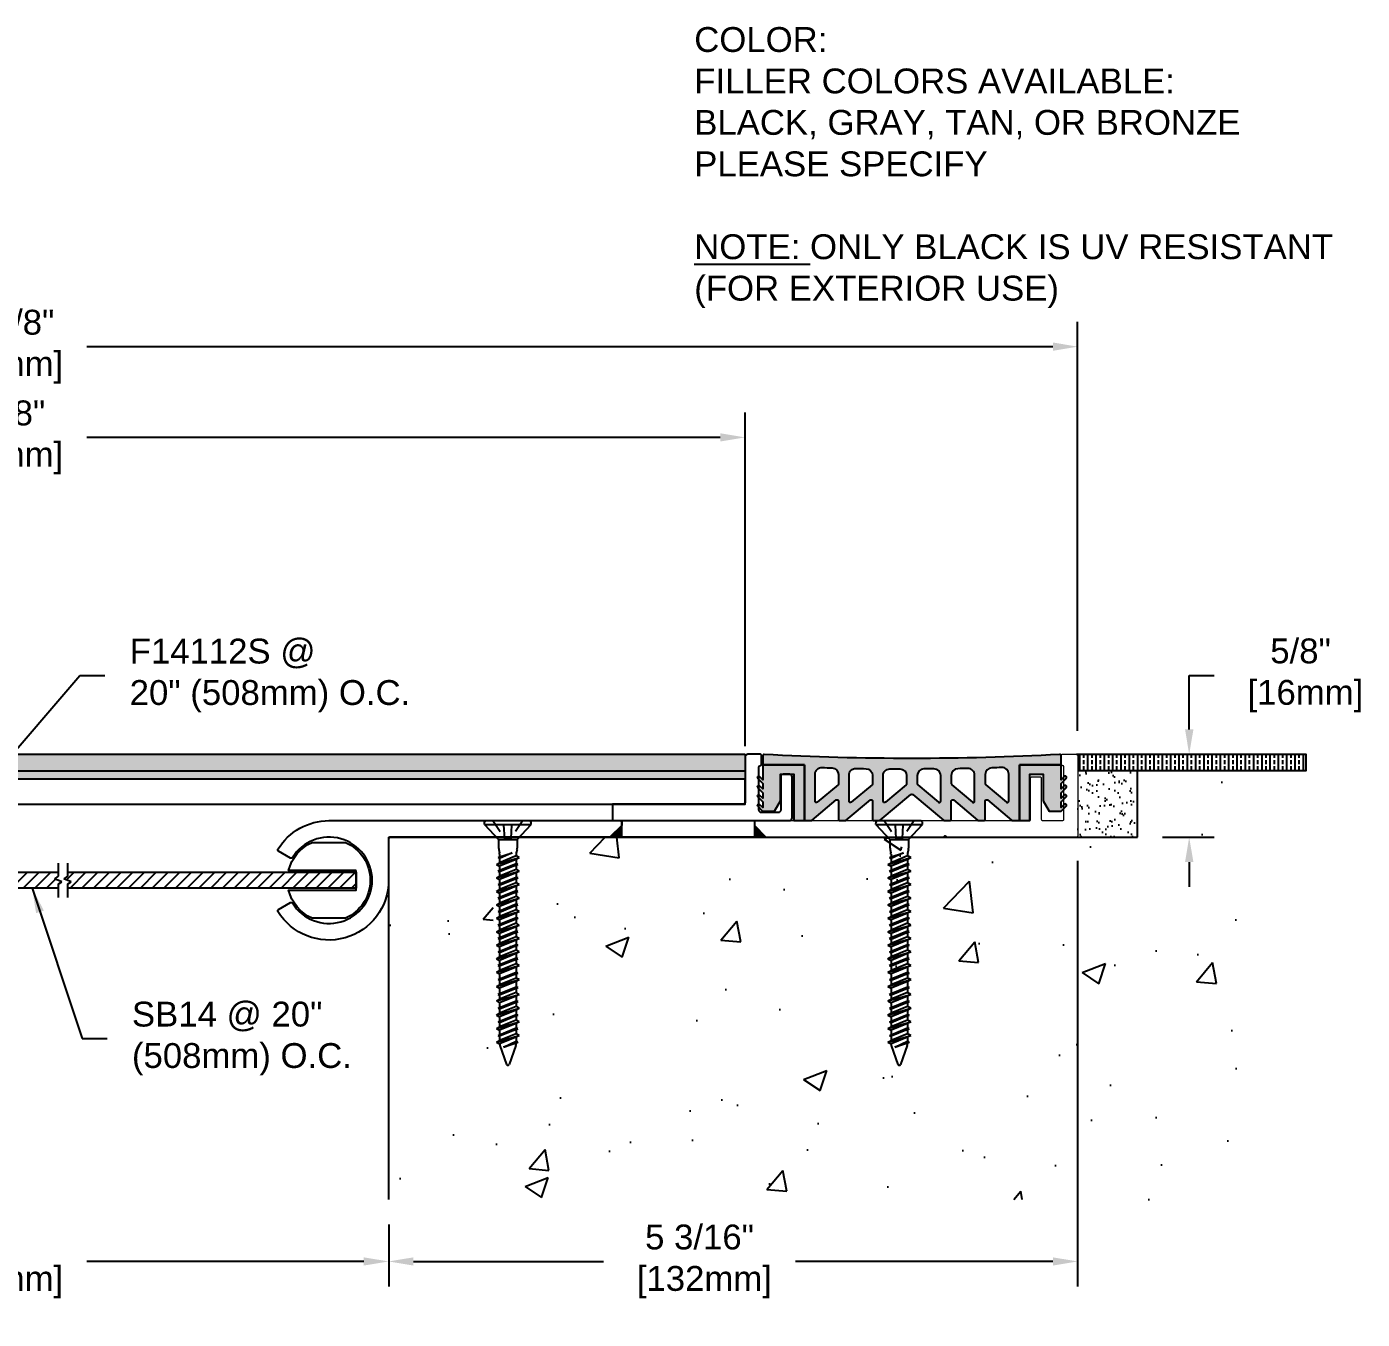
# Model space of a CAD drawing. Header units: inches. Extents: x -1.9 to 41.7, y -2.2 to 7.5.
# Drawn here: x 9.26 to 19.34, y -2.23 to 7.52 of the extents above; entities that cross this region are included whole.
import ezdxf

# ---------------------------------------------------------------- set-up
doc = ezdxf.new("R2010")
doc.units = ezdxf.units.IN
doc.header["$MEASUREMENT"] = 0
doc.linetypes.add('DASHED', pattern=[0.75, 0.5, -0.25])
for name, color, linetype in [('anchors', 4, 'Continuous'), ('conditions', 1, 'Continuous'), ('dimensions', 3, 'Continuous'), ('FILLER', 2, 'Continuous'), ('METALS', 7, 'Continuous'), ('Text', 2, 'Continuous')]:
    doc.layers.add(name, color=color, linetype=linetype)
doc.styles.add('ARIAL', font='arial.ttf')
doc.dimstyles.new('Arial', dxfattribs={"dimtxt": 0.1875, "dimasz": 0.1875, "dimexe": 0.1875, "dimexo": 0.1875, "dimgap": 0.1875, "dimtad": 0, "dimtih": 1, "dimtoh": 1, "dimdec": 4, "dimzin": 0, "dimdsep": 46, "dimlunit": 4, "dimtxsty": 'ARIAL', "dimcen": 0.09, "dimadec": 0, "dimazin": 0, "dimtfac": 1, "dimtdec": 4, "dimtofl": 0, "dimtmove": 0, "dimatfit": 3, "dimfxl": 0, "dimfrac": 2, "dimtolj": 1, "dimtzin": 0, "dimarcsym": 0})

# ---------------------------------------------------------------- blocks, each defined once
blk = doc.blocks.new('*D1')
at = {"layer": 'DEFPOINTS', "color": 0}
for p in [(14.681, 4.418), (3.306, 2.008), (14.681, 1.903)]:
    blk.add_point(p, dxfattribs=at)
at = {"layer": 'dimensions', "color": 0, "lineweight": -2}
for p, q in [((3.306, 2.195), (3.306, 4.606)), ((14.681, 2.09), (14.681, 4.606)), ((3.494, 4.418), (8.269, 4.418)), ((14.494, 4.418), (9.719, 4.418))]:
    blk.add_line(p, q, dxfattribs=at)
at = {"layer": 'dimensions', "color": 0}
for points in [[(3.494, 4.449), (3.494, 4.387), (3.306, 4.418)], [(14.494, 4.449), (14.494, 4.387), (14.681, 4.418)]]:
    blk.add_solid(points, dxfattribs=at)
at = {"layer": 'dimensions', "color": 0, "insert": (8.994, 4.418), "char_height": 0.1875, "attachment_point": 5, "style": 'ARIAL'}
blk.add_mtext('\\A1;11 3/8"\\P [289mm]', dxfattribs=at)
blk = doc.blocks.new('*D2')
at = {"layer": 'DEFPOINTS', "color": 0}
for p in [(17.189, 5.102), (0.799, 2.018), (17.189, 2.018)]:
    blk.add_point(p, dxfattribs=at)
at = {"layer": 'dimensions', "color": 0, "lineweight": -2}
for p, q in [((0.799, 2.205), (0.799, 5.29)), ((17.189, 2.205), (17.189, 5.29)), ((0.986, 5.102), (8.269, 5.102)), ((17.002, 5.102), (9.719, 5.102))]:
    blk.add_line(p, q, dxfattribs=at)
at = {"layer": 'dimensions', "color": 0}
for points in [[(0.986, 5.134), (0.986, 5.071), (0.799, 5.102)], [(17.002, 5.134), (17.002, 5.071), (17.189, 5.102)]]:
    blk.add_solid(points, dxfattribs=at)
at = {"layer": 'dimensions', "color": 0, "insert": (8.994, 5.102), "char_height": 0.1875, "attachment_point": 5, "style": 'ARIAL'}
blk.add_mtext('\\A1;1\'-4 3/8"\\P [416mm]', dxfattribs=at)
blk = doc.blocks.new('*D3')
at = {"layer": 'DEFPOINTS', "color": 0}
for p in [(17.189, 1.413), (11.994, -1.331), (11.994, -1.797)]:
    blk.add_point(p, dxfattribs=at)
at = {"layer": 'dimensions', "color": 0, "lineweight": -2}
for p, q in [((17.189, 1.225), (17.189, -1.985)), ((11.994, -1.518), (11.994, -1.985)), ((12.181, -1.797), (13.613, -1.797)), ((17.002, -1.797), (15.062, -1.797))]:
    blk.add_line(p, q, dxfattribs=at)
at = {"layer": 'dimensions', "color": 0}
for points in [[(12.181, -1.766), (12.181, -1.828), (11.994, -1.797)], [(17.002, -1.766), (17.002, -1.828), (17.189, -1.797)]]:
    blk.add_solid(points, dxfattribs=at)
at = {"layer": 'dimensions', "color": 0, "insert": (14.338, -1.797), "char_height": 0.1875, "attachment_point": 5, "style": 'ARIAL'}
blk.add_mtext('\\A1;5 3/16"\\P [132mm]', dxfattribs=at)
blk = doc.blocks.new('*D4')
at = {"layer": 'DEFPOINTS', "color": 0}
for p in [(5.994, -1.331), (11.994, -1.331), (11.994, -1.797)]:
    blk.add_point(p, dxfattribs=at)
at = {"layer": 'dimensions', "color": 0, "lineweight": -2}
for p, q in [((5.994, -1.518), (5.994, -1.985)), ((11.994, -1.518), (11.994, -1.985)), ((6.181, -1.797), (8.269, -1.797)), ((11.806, -1.797), (9.719, -1.797))]:
    blk.add_line(p, q, dxfattribs=at)
at = {"layer": 'dimensions', "color": 0}
for points in [[(6.181, -1.766), (6.181, -1.828), (5.994, -1.797)], [(11.806, -1.766), (11.806, -1.828), (11.994, -1.797)]]:
    blk.add_solid(points, dxfattribs=at)
at = {"layer": 'dimensions', "color": 0, "insert": (8.994, -1.797), "char_height": 0.1875, "attachment_point": 5, "style": 'ARIAL'}
blk.add_mtext('\\A1;6"\\P [152mm]', dxfattribs=at)
blk = doc.blocks.new('*D11')
at = {"layer": 'DEFPOINTS', "color": 0}
for p in [(17.437, 2.028), (18.03, 2.028), (17.641, 1.403)]:
    blk.add_point(p, dxfattribs=at)
at = {"layer": 'dimensions', "color": 0, "lineweight": -2}
for p, q in [((18.03, 2.215), (18.03, 2.623)), ((18.03, 2.623), (18.218, 2.623)), ((17.625, 2.028), (18.218, 2.028)), ((17.829, 1.403), (18.218, 1.403)), ((18.03, 1.215), (18.03, 1.028))]:
    blk.add_line(p, q, dxfattribs=at)
at = {"layer": 'dimensions', "color": 0}
for points in [[(17.999, 2.215), (18.062, 2.215), (18.03, 2.028)], [(17.999, 1.215), (18.062, 1.215), (18.03, 1.403)]]:
    blk.add_solid(points, dxfattribs=at)
at = {"layer": 'dimensions', "color": 0, "insert": (18.87, 2.623), "char_height": 0.1875, "attachment_point": 5, "style": 'ARIAL'}
blk.add_mtext('\\A1;5/8"\\P [16mm]', dxfattribs=at)
blk = doc.blocks.new('csp2')
blk.add_lwpolyline([(0, 0.33, -0.414214), (0.02, 0.35), (0.066, 0.35, -0.414214), (0.086, 0.33), (0.086, 0.08, 0.414214), (0.106, 0.06), (0.23, 0.06, 0.414214), (0.25, 0.08), (0.25, 0.405, 0.414214), (0.24, 0.415, -0.414214), (0.23, 0.425), (0.23, 0.49, -0.414214), (0.24, 0.5), (0.335, 0.5, -0.414214), (0.355, 0.48), (0.355, 0.135, 0.414214), (0.365, 0.125), (1.355, 0.125), (1.355, 0), (0.335, 0), (0.02, 0, -0.414214), (0, 0.02)], format="xyb", close=True)
blk = doc.blocks.new('SB14')
h = blk.add_hatch()
h.set_pattern_fill('ANSI31', color=256, scale=0.5, style=0)
h.paths.add_polyline_path([(4.094, -0.06), (4.094, 0.06), (1.919, 0.06), (1.919, 0.03), (1.89, 0.011), (1.947, -0.011), (1.919, -0.03), (1.919, -0.06)])
h.paths.add_polyline_path([(1.849, -0.06), (1.849, -0.03), (1.877, -0.011), (1.82, 0.011), (1.849, 0.03), (1.849, 0.06), (0.832, 0.06), (0.832, 0.03), (0.803, 0.011), (0.86, -0.011), (0.832, -0.03), (0.832, -0.06)])
h.paths.add_polyline_path([(0.762, -0.06), (0.762, -0.03), (0.79, -0.011), (0.733, 0.011), (0.762, 0.03), (0.762, 0.06), (-0.946, 0.06), (-0.946, -0.06)])
for p, q in [((0.762, 0.13), (0.762, 0.03)), ((0.832, 0.13), (0.832, 0.03)), ((1.849, 0.13), (1.849, 0.03)), ((1.919, 0.13), (1.919, 0.03)), ((0.762, 0.03), (0.733, 0.011)), ((0.79, -0.011), (0.733, 0.011)), ((0.832, 0.03), (0.803, 0.011)), ((0.86, -0.011), (0.803, 0.011)), ((1.849, 0.03), (1.82, 0.011)), ((1.877, -0.011), (1.82, 0.011)), ((1.919, 0.03), (1.89, 0.011)), ((1.947, -0.011), (1.89, 0.011)), ((0.762, -0.03), (0.79, -0.011)), ((0.762, -0.03), (0.762, -0.13)), ((0.832, -0.03), (0.86, -0.011)), ((0.832, -0.03), (0.832, -0.13)), ((1.849, -0.03), (1.877, -0.011)), ((1.849, -0.03), (1.849, -0.13)), ((1.919, -0.03), (1.947, -0.011)), ((1.919, -0.03), (1.919, -0.13))]:
    blk.add_line(p, q)
for points in [[(-0.905, 0.074, 0.233897), (-1.084, 0.286), (-1.334, 0.286, 0.654654), (-1.334, -0.286), (-1.084, -0.286, 0.233897), (-0.905, -0.074), (-0.946, -0.06), (-0.946, 0.06)], [(4.094, 0.074), (3.586, 0.074, -0.233897), (3.764, 0.286), (4.014, 0.286, -0.654654), (4.014, -0.286), (3.764, -0.286, -0.233897), (3.586, -0.074), (4.094, -0.074)]]:
    blk.add_lwpolyline(points, format="xyb", close=True)
for points in [[(-0.946, 0.06), (0.762, 0.06)], [(0.832, 0.06), (1.849, 0.06)], [(1.919, 0.06), (4.094, 0.06), (4.094, -0.06), (1.919, -0.06)], [(0.762, -0.06), (-0.946, -0.06)], [(1.849, -0.06), (0.832, -0.06)]]:
    blk.add_lwpolyline(points)
blk = doc.blocks.new('PS212A')
at = {"linetype": 'Continuous', "flags": 128}
blk.add_lwpolyline([(0.451, 0.125), (-1.747, 0.125, 0.414214), (-1.757, 0.115), (-1.757, 0.095, 0.198912), (-1.754, 0.087), (-1.67, 0.003, 0.198912), (-1.663, 0), (-0.009, 0, -0.414214), (0.001, -0.01), (0.001, -0.325, 0.758338), (0.836, -0.559, 0.420887), (0.832, -0.545), (0.741, -0.492, 0.405496), (0.727, -0.496, -3.520953), (0.727, -0.154, 0.405496), (0.741, -0.157), (0.832, -0.105, 0.420887), (0.836, -0.091, 0.261868)], format="xyb", close=True, dxfattribs=at)
blk = doc.blocks.new('95401G')
at = {"color": 7, "linetype": 'Continuous', "lineweight": 15}
blk.add_lwpolyline([(2.438, 0.115, 0.414214), (2.428, 0.125), (0.365, 0.125, -0.414214), (0.355, 0.135), (0.355, 0.445, 0.414214), (0.345, 0.455), (0.285, 0.455, 0.414214), (0.275, 0.445), (0.275, 0.135, -0.414214), (0.265, 0.125), (0.115, 0.125, -0.414214), (0.105, 0.135), (0.105, 0.53, -0.414214), (0.115, 0.54, 0.414214), (0.125, 0.55), (0.125, 0.615, 0.414214), (0.115, 0.625), (0.01, 0.625, 0.414214), (0, 0.615), (0, 0.01, 0.414214), (0.01, 0), (0.981, 0, 0.198912), (0.988, 0.003), (0.993, 0.008, -0.414214), (1.007, 0.008), (1.012, 0.003, 0.198912), (1.019, 0), (2.344, 0, 0.198912), (2.351, 0.003), (2.435, 0.087, 0.198912), (2.438, 0.094)], format="xyb", close=True, dxfattribs=at)
blk = doc.blocks.new('CSQF2')
h = blk.add_hatch(color=256)
h.paths.add_polyline_path([(4.559, 1.888, 0.430422), (4.548, 1.898, -0.027516), (2.319, 1.898, 0.430422), (2.309, 1.888), (2.309, 1.819), (2.624, 1.819), (2.624, 1.399), (2.676, 1.399, 0.176327), (2.682, 1.401), (2.864, 1.554, -0.63707), (2.88, 1.546), (2.88, 1.409, 0.414214), (2.89, 1.399), (2.932, 1.399, 0.176327), (2.939, 1.401), (3.121, 1.554, -0.63707), (3.137, 1.546), (3.137, 1.409, 0.414214), (3.147, 1.399), (3.189, 1.399, 0.176327), (3.195, 1.401), (3.427, 1.596, -0.36397), (3.44, 1.596), (3.672, 1.401, 0.176327), (3.679, 1.399), (3.721, 1.399, 0.414214), (3.731, 1.409), (3.731, 1.546, -0.63707), (3.747, 1.554), (3.929, 1.401, 0.176327), (3.935, 1.399), (3.977, 1.399, 0.414214), (3.987, 1.409), (3.987, 1.546, -0.63707), (4.004, 1.554), (4.186, 1.401, 0.176327), (4.192, 1.399), (4.244, 1.399), (4.244, 1.819), (4.559, 1.819)])
h.paths.add_polyline_path([(3.267, 1.788, 0.000939), (3.344, 1.788, -0.412919), (3.394, 1.738), (3.394, 1.676, -0.221695), (3.39, 1.669), (3.234, 1.537, -0.63707), (3.217, 1.545), (3.217, 1.738, -0.416611)], flags=16)
h.paths.add_polyline_path([(3.137, 1.74), (3.137, 1.676, -0.221695), (3.134, 1.669), (2.977, 1.537, -0.63707), (2.96, 1.545), (2.96, 1.742, -0.420307), (3.012, 1.792, 0.000939), (3.088, 1.79, -0.409242)], flags=16)
h.paths.add_polyline_path([(3.524, 1.788, 0.000939), (3.6, 1.788, -0.416611), (3.651, 1.738), (3.651, 1.545, -0.63707), (3.634, 1.537), (3.478, 1.669, -0.221695), (3.474, 1.676), (3.474, 1.738, -0.412919)], flags=16)
h.paths.add_polyline_path([(2.88, 1.746), (2.88, 1.676, -0.221695), (2.877, 1.669), (2.72, 1.537, -0.63707), (2.704, 1.545), (2.704, 1.749, -0.424014), (2.756, 1.799, 0.000939), (2.832, 1.796, -0.405574)], flags=16)
h.paths.add_polyline_path([(3.78, 1.79, 0.000939), (3.856, 1.792, -0.420307), (3.907, 1.742), (3.907, 1.545, -0.63707), (3.891, 1.537), (3.734, 1.669, -0.221695), (3.731, 1.676), (3.731, 1.74, -0.409242)], flags=16)
h.paths.add_polyline_path([(4.036, 1.796, 0.000939), (4.112, 1.799, -0.424014), (4.164, 1.749), (4.164, 1.545, -0.63707), (4.147, 1.537), (3.991, 1.669, -0.221695), (3.987, 1.676), (3.987, 1.746, -0.405574)], flags=16)
h.paths.add_polyline_path([(2.624, 1.819), (2.309, 1.819), (2.309, 1.707), (2.285, 1.731, 0.414214), (2.271, 1.731, 0.414214), (2.271, 1.717), (2.309, 1.679), (2.309, 1.637), (2.285, 1.661, 0.414214), (2.271, 1.661, 0.414214), (2.271, 1.647), (2.309, 1.609), (2.309, 1.567), (2.285, 1.591, 0.414214), (2.271, 1.591, 0.414214), (2.271, 1.577), (2.309, 1.539), (2.309, 1.497), (2.285, 1.521, 0.414214), (2.271, 1.521, 0.414214), (2.271, 1.507), (2.306, 1.472, 0.198912), (2.313, 1.469), (2.399, 1.469), (2.444, 1.547), (2.444, 1.749), (2.544, 1.749), (2.544, 1.399), (2.624, 1.399)])
h.paths.add_polyline_path([(4.324, 1.749), (4.424, 1.749), (4.424, 1.547), (4.469, 1.469), (4.555, 1.469, 0.198912), (4.562, 1.472), (4.597, 1.507, 0.414214), (4.597, 1.521, 0.414214), (4.583, 1.521), (4.559, 1.497), (4.559, 1.539), (4.597, 1.577, 0.414214), (4.597, 1.591, 0.414214), (4.583, 1.591), (4.559, 1.567), (4.559, 1.609), (4.597, 1.647, 0.414214), (4.597, 1.661, 0.414214), (4.583, 1.661), (4.559, 1.637), (4.559, 1.679), (4.597, 1.717, 0.414214), (4.597, 1.731, 0.414214), (4.583, 1.731), (4.559, 1.707), (4.559, 1.819), (4.244, 1.819), (4.244, 1.399), (4.324, 1.399)])
for p, q in [((2.309, 1.819), (2.624, 1.819)), ((2.624, 1.819), (2.309, 1.819)), ((2.624, 1.819), (2.624, 1.399)), ((2.624, 1.399), (2.624, 1.819)), ((4.244, 1.819), (4.244, 1.399)), ((4.559, 1.819), (4.244, 1.819)), ((4.244, 1.819), (4.559, 1.819)), ((4.244, 1.399), (4.244, 1.819))]:
    blk.add_line(p, q)
for points in [[(2.89, 1.399), (2.932, 1.399, 0.176327), (2.939, 1.401), (3.121, 1.554, -0.63707), (3.137, 1.546), (3.137, 1.409, 0.414214), (3.147, 1.399), (3.189, 1.399, 0.176327), (3.195, 1.401), (3.427, 1.596, -0.36397), (3.44, 1.596), (3.672, 1.401, 0.176327), (3.679, 1.399), (3.721, 1.399, 0.414214), (3.731, 1.409), (3.731, 1.546, -0.63707), (3.747, 1.554), (3.929, 1.401, 0.176327), (3.935, 1.399), (3.977, 1.399, 0.414214), (3.987, 1.409), (3.987, 1.546, -0.63707), (4.004, 1.554), (4.186, 1.401, 0.176327), (4.192, 1.399), (4.244, 1.399), (4.324, 1.399), (4.324, 1.749), (4.424, 1.749), (4.424, 1.547), (4.469, 1.469), (4.555, 1.469, 0.198912), (4.562, 1.472), (4.597, 1.507, 0.414214), (4.597, 1.521, 0.414214), (4.583, 1.521), (4.559, 1.497), (4.559, 1.539), (4.597, 1.577, 0.414214), (4.597, 1.591, 0.414214), (4.583, 1.591), (4.559, 1.567), (4.559, 1.609), (4.597, 1.647, 0.414214), (4.597, 1.661, 0.414214), (4.583, 1.661), (4.559, 1.637), (4.559, 1.679), (4.597, 1.717, 0.414214), (4.597, 1.731, 0.414214), (4.583, 1.731), (4.559, 1.707), (4.559, 1.819), (4.559, 1.888, 0.430422), (4.548, 1.898, -0.027516), (2.319, 1.898, 0.430422), (2.309, 1.888), (2.309, 1.819), (2.309, 1.707), (2.285, 1.731, 0.414214), (2.271, 1.731, 0.414214), (2.271, 1.717), (2.309, 1.679), (2.309, 1.637), (2.285, 1.661, 0.414214), (2.271, 1.661, 0.414214), (2.271, 1.647), (2.309, 1.609), (2.309, 1.567), (2.285, 1.591, 0.414214), (2.271, 1.591, 0.414214), (2.271, 1.577), (2.309, 1.539), (2.309, 1.497), (2.285, 1.521, 0.414214), (2.271, 1.521, 0.414214), (2.271, 1.507), (2.306, 1.472, 0.198912), (2.313, 1.469), (2.399, 1.469), (2.444, 1.547), (2.444, 1.749), (2.544, 1.749), (2.544, 1.399), (2.624, 1.399), (2.676, 1.399, 0.176327), (2.682, 1.401), (2.864, 1.554, -0.63707), (2.88, 1.546), (2.88, 1.409, 0.414214)], [(2.88, 1.676, -0.221695), (2.877, 1.669), (2.72, 1.537, -0.63707), (2.704, 1.545), (2.704, 1.749, -0.424014), (2.756, 1.799, 0.000939), (2.832, 1.796, -0.405574), (2.88, 1.746)], [(3.137, 1.74), (3.137, 1.676, -0.221695), (3.134, 1.669), (2.977, 1.537, -0.63707), (2.96, 1.545), (2.96, 1.742, -0.420307), (3.012, 1.792, 0.000939), (3.088, 1.79, -0.409242)], [(3.394, 1.738), (3.394, 1.676, -0.221695), (3.39, 1.669), (3.234, 1.537, -0.63707), (3.217, 1.545), (3.217, 1.738, -0.416611), (3.267, 1.788, 0.000939), (3.344, 1.788, -0.412919)], [(3.474, 1.738), (3.474, 1.676, 0.221695), (3.478, 1.669), (3.634, 1.537, 0.63707), (3.651, 1.545), (3.651, 1.738, 0.416611), (3.6, 1.788, -0.000939), (3.524, 1.788, 0.412919)], [(3.78, 1.79, 0.409242), (3.731, 1.74), (3.731, 1.676, 0.221695), (3.734, 1.669), (3.891, 1.537, 0.63707), (3.907, 1.545), (3.907, 1.742, 0.420307), (3.856, 1.792, -0.000939)], [(3.987, 1.746), (3.987, 1.676, 0.221695), (3.991, 1.669), (4.147, 1.537, 0.63707), (4.164, 1.545), (4.164, 1.749, 0.424014), (4.112, 1.799, -0.000939), (4.036, 1.796, 0.405574)]]:
    blk.add_lwpolyline(points, format="xyb", close=True)
blk = doc.blocks.new('A$C63CB1885')
for p, q in [((-0.176, 0), (-0.175, 0.018)), ((-0.176, 0), (0.176, 0)), ((-0.176, 0), (-0.07, -0.113)), ((-0.163, 0.029), (0.163, 0.029)), ((0.07, -0.113), (0.176, 0)), ((0.176, 0), (0.175, 0.018)), ((-0.07, -0.113), (0.07, -0.113)), ((-0.07, -0.113), (-0.07, -0.18)), ((-0.069, -0.189), (-0.063, -0.215)), ((0.069, -0.189), (0.063, -0.215)), ((0.07, -0.113), (0.07, -0.18)), ((-0.086, -0.302), (0.086, -0.251)), ((-0.086, -0.302), (-0.062, -0.289)), ((-0.086, -0.302), (-0.062, -0.315)), ((-0.074, -0.251), (0.032, -0.215)), ((-0.074, -0.251), (-0.062, -0.245)), ((-0.074, -0.251), (-0.062, -0.257)), ((-0.074, -0.353), (0.074, -0.302)), ((-0.062, -0.245), (0.032, -0.215)), ((0.032, -0.215), (-0.062, -0.257)), ((-0.062, -0.225), (-0.062, -0.245)), ((0.062, -0.238), (-0.062, -0.289)), ((-0.062, -0.257), (-0.062, -0.289)), ((0.062, -0.264), (-0.062, -0.315)), ((-0.062, -0.346), (0.062, -0.296)), ((0.062, -0.225), (0.062, -0.238)), ((0.086, -0.251), (0.062, -0.238)), ((0.086, -0.251), (0.062, -0.264)), ((0.062, -0.264), (0.062, -0.296)), ((0.074, -0.302), (0.062, -0.296)), ((0.074, -0.302), (0.062, -0.308)), ((-0.086, -0.403), (0.086, -0.353)), ((-0.086, -0.403), (-0.062, -0.391)), ((-0.074, -0.353), (-0.062, -0.346)), ((-0.074, -0.353), (-0.062, -0.359)), ((0.062, -0.308), (-0.062, -0.359)), ((-0.062, -0.315), (-0.062, -0.346)), ((0.062, -0.34), (-0.062, -0.391)), ((-0.062, -0.359), (-0.062, -0.391)), ((0.062, -0.366), (-0.062, -0.416)), ((-0.062, -0.448), (0.062, -0.397)), ((0.062, -0.308), (0.062, -0.34)), ((0.086, -0.353), (0.062, -0.34)), ((0.086, -0.353), (0.062, -0.366)), ((0.062, -0.366), (0.062, -0.397)), ((0.074, -0.403), (0.062, -0.397)), ((-0.086, -0.403), (-0.062, -0.416)), ((-0.086, -0.505), (0.086, -0.454)), ((-0.086, -0.505), (-0.062, -0.492)), ((-0.074, -0.454), (0.074, -0.403)), ((-0.074, -0.454), (-0.062, -0.448)), ((-0.074, -0.454), (-0.062, -0.46)), ((0.062, -0.41), (-0.062, -0.46)), ((-0.062, -0.416), (-0.062, -0.448)), ((0.062, -0.441), (-0.062, -0.492)), ((-0.062, -0.46), (-0.062, -0.492)), ((0.062, -0.467), (-0.062, -0.518)), ((-0.062, -0.55), (0.062, -0.499)), ((0.074, -0.403), (0.062, -0.41)), ((0.062, -0.41), (0.062, -0.441)), ((0.086, -0.454), (0.062, -0.441)), ((0.086, -0.454), (0.062, -0.467)), ((0.062, -0.467), (0.062, -0.499)), ((0.074, -0.505), (0.062, -0.499)), ((-0.086, -0.505), (-0.062, -0.518)), ((-0.086, -0.607), (0.086, -0.556)), ((-0.086, -0.607), (-0.062, -0.594)), ((-0.074, -0.556), (0.074, -0.505)), ((-0.074, -0.556), (-0.062, -0.55)), ((-0.074, -0.556), (-0.062, -0.562)), ((0.062, -0.511), (-0.062, -0.562)), ((-0.062, -0.518), (-0.062, -0.55)), ((0.062, -0.543), (-0.062, -0.594)), ((-0.062, -0.562), (-0.062, -0.594)), ((0.062, -0.569), (-0.062, -0.619)), ((-0.062, -0.651), (0.062, -0.6)), ((0.074, -0.505), (0.062, -0.511)), ((0.062, -0.511), (0.062, -0.543)), ((0.086, -0.556), (0.062, -0.543)), ((0.086, -0.556), (0.062, -0.569)), ((0.062, -0.569), (0.062, -0.6)), ((0.074, -0.607), (0.062, -0.6)), ((-0.086, -0.607), (-0.062, -0.619)), ((-0.086, -0.708), (0.086, -0.657)), ((-0.086, -0.708), (-0.062, -0.695)), ((-0.074, -0.657), (0.074, -0.607)), ((-0.074, -0.657), (-0.062, -0.651)), ((-0.074, -0.657), (-0.062, -0.664)), ((0.062, -0.613), (-0.062, -0.664)), ((-0.062, -0.619), (-0.062, -0.651)), ((0.062, -0.644), (-0.062, -0.695)), ((-0.062, -0.664), (-0.062, -0.695)), ((0.062, -0.67), (-0.062, -0.721)), ((-0.062, -0.753), (0.062, -0.702)), ((0.074, -0.607), (0.062, -0.613)), ((0.062, -0.613), (0.062, -0.644)), ((0.086, -0.657), (0.062, -0.644)), ((0.086, -0.657), (0.062, -0.67)), ((0.062, -0.67), (0.062, -0.702)), ((0.074, -0.708), (0.062, -0.702)), ((-0.086, -0.708), (-0.062, -0.721)), ((-0.086, -0.81), (0.086, -0.759)), ((-0.086, -0.81), (-0.062, -0.797)), ((-0.074, -0.759), (0.074, -0.708)), ((-0.074, -0.759), (-0.062, -0.753)), ((-0.074, -0.759), (-0.062, -0.765)), ((0.062, -0.714), (-0.062, -0.765)), ((-0.062, -0.721), (-0.062, -0.753)), ((0.062, -0.746), (-0.062, -0.797)), ((-0.062, -0.765), (-0.062, -0.797)), ((0.062, -0.772), (-0.062, -0.823)), ((-0.062, -0.854), (0.062, -0.804)), ((0.074, -0.708), (0.062, -0.714)), ((0.062, -0.714), (0.062, -0.746)), ((0.086, -0.759), (0.062, -0.746)), ((0.086, -0.759), (0.062, -0.772)), ((0.062, -0.772), (0.062, -0.804)), ((0.074, -0.81), (0.062, -0.804)), ((-0.086, -0.81), (-0.062, -0.823)), ((-0.086, -0.911), (0.086, -0.86)), ((-0.086, -0.911), (-0.062, -0.898)), ((-0.074, -0.86), (0.074, -0.81)), ((-0.074, -0.86), (-0.062, -0.854)), ((-0.074, -0.86), (-0.062, -0.867)), ((0.062, -0.816), (-0.062, -0.867)), ((-0.062, -0.823), (-0.062, -0.854)), ((0.062, -0.848), (-0.062, -0.898)), ((-0.062, -0.867), (-0.062, -0.898)), ((0.062, -0.873), (-0.062, -0.924)), ((-0.062, -0.956), (0.062, -0.905)), ((0.074, -0.81), (0.062, -0.816)), ((0.062, -0.816), (0.062, -0.848)), ((0.086, -0.86), (0.062, -0.848)), ((0.086, -0.86), (0.062, -0.873)), ((0.062, -0.873), (0.062, -0.905)), ((0.074, -0.911), (0.062, -0.905)), ((-0.086, -0.911), (-0.062, -0.924)), ((-0.086, -1.013), (0.086, -0.962)), ((-0.086, -1.013), (-0.062, -1)), ((-0.074, -0.962), (0.074, -0.911)), ((-0.074, -0.962), (-0.062, -0.956)), ((-0.074, -0.962), (-0.062, -0.968)), ((0.062, -0.917), (-0.062, -0.968)), ((-0.062, -0.924), (-0.062, -0.956)), ((0.062, -0.949), (-0.062, -1)), ((-0.062, -0.968), (-0.062, -1)), ((0.062, -0.975), (-0.062, -1.026)), ((-0.062, -1.057), (0.062, -1.007)), ((0.074, -0.911), (0.062, -0.917)), ((0.062, -0.917), (0.062, -0.949)), ((0.086, -0.962), (0.062, -0.949)), ((0.086, -0.962), (0.062, -0.975)), ((0.062, -0.975), (0.062, -1.007)), ((0.074, -1.013), (0.062, -1.007)), ((-0.086, -1.013), (-0.062, -1.026)), ((-0.086, -1.114), (0.086, -1.064)), ((-0.086, -1.114), (-0.062, -1.101)), ((-0.074, -1.064), (0.074, -1.013)), ((-0.074, -1.064), (-0.062, -1.057)), ((-0.074, -1.064), (-0.062, -1.07)), ((0.062, -1.019), (-0.062, -1.07)), ((-0.062, -1.026), (-0.062, -1.057)), ((0.062, -1.051), (-0.062, -1.101)), ((-0.062, -1.07), (-0.062, -1.101)), ((0.062, -1.077), (-0.062, -1.127)), ((0.074, -1.013), (0.062, -1.019)), ((0.062, -1.019), (0.062, -1.051)), ((0.086, -1.064), (0.062, -1.051)), ((0.086, -1.064), (0.062, -1.077)), ((0.062, -1.077), (0.062, -1.115)), ((-0.086, -1.114), (-0.062, -1.127)), ((-0.086, -1.222), (0.086, -1.171)), ((-0.074, -1.171), (0.074, -1.121)), ((-0.074, -1.171), (-0.062, -1.165)), ((-0.074, -1.171), (-0.062, -1.178)), ((-0.062, -1.165), (0.062, -1.115)), ((0.062, -1.127), (-0.062, -1.178)), ((-0.062, -1.127), (-0.062, -1.165)), ((0.062, -1.159), (-0.062, -1.209)), ((-0.062, -1.178), (-0.062, -1.209)), ((0.062, -1.184), (-0.062, -1.235)), ((0.074, -1.121), (0.062, -1.115)), ((0.074, -1.121), (0.062, -1.127)), ((0.062, -1.127), (0.062, -1.159)), ((0.086, -1.171), (0.062, -1.159)), ((0.086, -1.171), (0.062, -1.184)), ((0.062, -1.184), (0.062, -1.225)), ((-0.086, -1.222), (-0.062, -1.209)), ((-0.086, -1.222), (-0.062, -1.235)), ((-0.086, -1.332), (0.086, -1.282)), ((-0.074, -1.282), (0.074, -1.231)), ((-0.074, -1.282), (-0.062, -1.275)), ((-0.074, -1.282), (-0.062, -1.288)), ((-0.062, -1.275), (0.062, -1.225)), ((-0.062, -1.235), (-0.062, -1.275)), ((0.062, -1.237), (-0.062, -1.288)), ((0.062, -1.269), (-0.062, -1.319)), ((-0.062, -1.288), (-0.062, -1.319)), ((0.062, -1.295), (-0.062, -1.345)), ((0.074, -1.231), (0.062, -1.225)), ((0.074, -1.231), (0.062, -1.237)), ((0.062, -1.237), (0.062, -1.269)), ((0.086, -1.282), (0.062, -1.269)), ((0.086, -1.282), (0.062, -1.295)), ((0.062, -1.295), (0.062, -1.33)), ((-0.086, -1.332), (-0.062, -1.319)), ((-0.086, -1.332), (-0.062, -1.345)), ((-0.086, -1.438), (0.086, -1.387)), ((-0.074, -1.387), (0.074, -1.336)), ((-0.074, -1.387), (-0.062, -1.381)), ((-0.074, -1.387), (-0.062, -1.393)), ((-0.062, -1.381), (0.062, -1.33)), ((0.062, -1.343), (-0.062, -1.393)), ((-0.062, -1.345), (-0.062, -1.381)), ((0.062, -1.374), (-0.062, -1.425)), ((-0.062, -1.393), (-0.062, -1.425)), ((0.062, -1.4), (-0.062, -1.451)), ((0.074, -1.336), (0.062, -1.33)), ((0.074, -1.336), (0.062, -1.343)), ((0.062, -1.343), (0.062, -1.374)), ((0.086, -1.387), (0.062, -1.374)), ((0.086, -1.387), (0.062, -1.4)), ((0.062, -1.4), (0.062, -1.433)), ((-0.086, -1.438), (-0.062, -1.425)), ((-0.086, -1.438), (-0.062, -1.451)), ((-0.086, -1.54), (0.086, -1.489)), ((-0.074, -1.489), (0.074, -1.439)), ((-0.074, -1.489), (-0.062, -1.483)), ((-0.074, -1.489), (-0.062, -1.496)), ((-0.062, -1.483), (0.062, -1.433)), ((0.062, -1.445), (-0.062, -1.496)), ((-0.062, -1.451), (-0.062, -1.483)), ((0.062, -1.477), (-0.062, -1.527)), ((-0.062, -1.496), (-0.062, -1.527)), ((0.062, -1.502), (-0.062, -1.553)), ((0.074, -1.439), (0.062, -1.433)), ((0.074, -1.439), (0.062, -1.445)), ((0.062, -1.445), (0.062, -1.477)), ((0.086, -1.489), (0.062, -1.477)), ((0.086, -1.489), (0.062, -1.502)), ((0.062, -1.502), (0.062, -1.535)), ((-0.086, -1.54), (-0.062, -1.527)), ((-0.086, -1.54), (-0.062, -1.553)), ((-0.086, -1.643), (0.086, -1.592)), ((-0.074, -1.592), (0.074, -1.541)), ((-0.074, -1.592), (-0.062, -1.586)), ((-0.074, -1.592), (-0.062, -1.598)), ((-0.062, -1.586), (0.062, -1.535)), ((0.062, -1.547), (-0.062, -1.598)), ((-0.062, -1.553), (-0.062, -1.586)), ((0.062, -1.579), (-0.062, -1.63)), ((-0.062, -1.598), (-0.062, -1.63)), ((0.062, -1.605), (-0.062, -1.655)), ((0.074, -1.541), (0.062, -1.535)), ((0.074, -1.541), (0.062, -1.547)), ((0.062, -1.547), (0.062, -1.579)), ((0.086, -1.592), (0.062, -1.579)), ((0.086, -1.592), (0.062, -1.605)), ((0.062, -1.605), (0.062, -1.652)), ((-0.086, -1.643), (-0.062, -1.63)), ((-0.086, -1.643), (-0.062, -1.655)), ((-0.06, -1.668), (-0.01, -1.81)), ((-0.034, -1.679), (0.062, -1.636)), ((-0.034, -1.679), (0.074, -1.643)), ((0.062, -1.649), (-0.034, -1.679)), ((0.06, -1.668), (0.01, -1.81)), ((0.074, -1.643), (0.062, -1.636)), ((0.074, -1.643), (0.062, -1.649))]:
    blk.add_line(p, q)
at = {"linetype": 'DASHED', "ltscale": 0.025}
for p, q in [((-0.113, 0.029), (-0.024, -0.106)), ((-0.024, -0.106), (-0.031, 0.028)), ((0.024, -0.106), (0.031, 0.029)), ((0.112, 0.029), (0.024, -0.106)), ((-0.024, -0.106), (0.024, -0.106))]:
    blk.add_line(p, q, dxfattribs=at)
for centre, radius, start, end in [((-0.163, 0.017), 0.0112, 90, 175), ((0.163, 0.017), 0.0112, 5, 90), ((-0.023, -0.18), 0.0465, 180, 191.9357), ((0.023, -0.18), 0.0465, 348.0643, 0), ((-0.109, -0.225), 0.0465, 0, 11.9357), ((0.109, -0.225), 0.0465, 168.0643, 180), ((-0.016, -1.652), 0.0465, 183.9476, 199.3058), ((0.016, -1.652), 0.0465, 340.6942, 0), ((0, -1.806), 0.0106, 204.1001, 335.8999)]:
    blk.add_arc(centre, radius, start, end)
blk = doc.blocks.new('TF316134')
blk.add_blockref('A$C63CB1885', (0, -0.0285))

msp = doc.modelspace()

# ---------------------------------------------------------------- hatches: boundary and pattern name
at = {"layer": 'conditions'}
h = msp.add_hatch(dxfattribs=at)
h.set_pattern_fill('ANSI33', color=256, scale=0.25, angle=45, style=0)
h.paths.add_polyline_path([(14.68131, 2.02785), (3.30631, 2.02785), (3.30631, 2.00785), (3.30631, 1.90285), (14.68131, 1.90285), (14.68131, 2.00785)])
h = msp.add_hatch(dxfattribs=at)
h.set_pattern_fill('ANSI33', color=256, scale=0.25, angle=45, style=0)
h.set_pattern_definition([(90, (19.01682, 3e-14), (0.0625, 1e-17), []), (90, (18.98557, 0.03125), (0.0625, 1e-17), [0.03125, -0.015625])])
h.paths.add_polyline_path([(18.91015, 2.02785), (18.91015, 1.90285), (17.19851, 1.90285), (17.19851, 2.00785, 0.41421356), (17.17851, 2.02785)])
msp.add_hatch(color=256, dxfattribs=at).paths.add_polyline_path([(14.68131, 1.84035), (14.68131, 1.90285), (3.30631, 1.90285), (3.30631, 1.84035)])
h = msp.add_hatch(dxfattribs=at)
h.set_pattern_fill('AR-CONC', color=256, scale=0.25, style=0)
h.set_pattern_definition([(50, (0.5, 0), (1.79315, -0.15688), [0.1875, -2.0625]), (355, (0.5, 0), (-0.34688, 1.88048), [0.15, -1.65]), (100.451, (0.6494, -0.013), (1.44627, 1.7236), [0.15935, -1.75286]), (46.184, (0.5, 0.5), (2.6681, -0.4138), [0.28125, -3.09375]), (96.636, (0.7223, 0.4655), (2.33666, 2.4353), [0.23903, -2.6293]), (351.184, (0.5, 0.5), (2.33665, 2.4353), [0.225, -2.475]), (21, (0.75, 0.375), (1.49227, -1.00655), [0.1875, -2.0625]), (326, (0.75, 0.375), (0.60829, 1.81288), [0.15, -1.65]), (71.451, (0.8744, 0.2911), (2.10056, 0.80633), [0.15935, -1.75286]), (37.5, (0.5, 0), (0.0304, 0.832235), [0, -1.63, 0, -1.675, 0, -1.65625]), (7.5, (0.5, 0), (0.657674, 0.98603), [0, -0.955, 0, -1.5925, 0, -0.63125]), (327.5, (-0.0575, 0), (1.334556, -0.056387), [0, -0.625, 0, -1.95, 0, -2.5875]), (317.5, (-0.3075, 0), (1.457965, 0.25026), [0, -0.8125, 0, -1.295, 0, -1.8375])])
h.paths.add_polyline_path([(14.34103, 1.40282), (14.341, 1.40285), (13.65768, 1.40285, -0.0210901), (13.65684, 1.40281), (12.92813, 1.40281), (12.91302, 1.38685), (12.91302, 1.31489), (12.90652, 1.28416, 0.05212645), (12.90552, 1.27455), (12.90552, 1.26118), (12.92952, 1.24825), (12.90552, 1.23533), (12.90552, 1.20363), (12.91696, 1.19747), (12.90552, 1.19131), (12.90552, 1.15961), (12.92952, 1.14669), (12.90552, 1.13376), (12.90552, 1.10207), (12.91696, 1.09591), (12.90552, 1.08974), (12.90552, 1.05805), (12.92952, 1.04513), (12.90552, 1.0322), (12.90552, 1.00051), (12.91696, 0.99435), (12.90552, 0.98818), (12.90552, 0.95649), (12.92952, 0.94356), (12.90552, 0.93064), (12.90552, 0.89895), (12.91696, 0.89278), (12.90552, 0.88662), (12.90552, 0.85493), (12.92952, 0.842), (12.90552, 0.82908), (12.90552, 0.79738), (12.91696, 0.79122), (12.90552, 0.78506), (12.90552, 0.75336), (12.92952, 0.74044), (12.90552, 0.72751), (12.90552, 0.69582), (12.91696, 0.68966), (12.90552, 0.68349), (12.90552, 0.6518), (12.92952, 0.63888), (12.90552, 0.62595), (12.90552, 0.59426), (12.91696, 0.5881), (12.90552, 0.58193), (12.90552, 0.55024), (12.92952, 0.53731), (12.90552, 0.52439), (12.90552, 0.4927), (12.91696, 0.48653), (12.90552, 0.48037), (12.90552, 0.44868), (12.92952, 0.43575), (12.90552, 0.42283), (12.90552, 0.38482), (12.91696, 0.37865), (12.90552, 0.37249), (12.90552, 0.3408), (12.92952, 0.32787), (12.90552, 0.31495), (12.90552, 0.27469), (12.91696, 0.26852), (12.90552, 0.26236), (12.90552, 0.23067), (12.92952, 0.21774), (12.90552, 0.20482), (12.90552, 0.16906), (12.91696, 0.16289), (12.90552, 0.15673), (12.90552, 0.12504), (12.92952, 0.11211), (12.90552, 0.09919), (12.90552, 0.06679), (12.91696, 0.06063), (12.90552, 0.05447), (12.90552, 0.02277), (12.92952, 0.00985), (12.90552, -0.00308), (12.90552, -0.03547), (12.91696, -0.04163), (12.90552, -0.04779), (12.90552, -0.07949), (12.92952, -0.09241), (12.90552, -0.10534), (12.90552, -0.12896), (12.92004, -0.12242), (12.93148, -0.12858), (12.92004, -0.13475), (12.90552, -0.13941), (12.90552, -0.16078), (12.85349, -0.3093, -0.77412328), (12.83304, -0.3093), (12.78102, -0.16078), (12.78102, -0.15612), (12.75702, -0.14319), (12.78102, -0.13027), (12.78102, -0.09858), (12.76957, -0.09241), (12.78102, -0.08625), (12.78102, -0.05386), (12.75702, -0.04093), (12.78102, -0.02801), (12.78102, 0.00369), (12.76957, 0.00985), (12.78102, 0.01601), (12.78102, 0.0484), (12.75702, 0.06133), (12.78102, 0.07425), (12.78102, 0.10595), (12.76957, 0.11211), (12.78102, 0.11827), (12.78102, 0.15404), (12.75702, 0.16696), (12.78102, 0.17989), (12.78102, 0.21158), (12.76957, 0.21774), (12.78102, 0.22391), (12.78102, 0.26417), (12.75702, 0.27709), (12.78102, 0.29001), (12.78102, 0.32171), (12.76957, 0.32787), (12.78102, 0.33403), (12.78102, 0.34618), (12.78102, 0.37205), (12.75702, 0.38497), (12.78102, 0.3979), (12.78102, 0.42959), (12.76957, 0.43575), (12.78102, 0.44191), (12.78102, 0.47361), (12.75702, 0.48653), (12.78102, 0.49946), (12.78102, 0.53115), (12.76957, 0.53731), (12.78102, 0.54348), (12.78102, 0.57517), (12.75702, 0.5881), (12.78102, 0.60102), (12.78102, 0.63271), (12.76957, 0.63888), (12.78102, 0.64504), (12.78102, 0.67673), (12.75702, 0.68966), (12.78102, 0.70258), (12.78102, 0.73428), (12.76957, 0.74044), (12.78102, 0.7466), (12.78102, 0.7783), (12.75702, 0.79122), (12.78102, 0.80415), (12.78102, 0.83584), (12.76957, 0.842), (12.78102, 0.84816), (12.78102, 0.87986), (12.75702, 0.89278), (12.78102, 0.90571), (12.78102, 0.9374), (12.76957, 0.94356), (12.78102, 0.94973), (12.78102, 0.98142), (12.75702, 0.99435), (12.78102, 1.00727), (12.78102, 1.03896), (12.76957, 1.04513), (12.78102, 1.05129), (12.78102, 1.08298), (12.75702, 1.09591), (12.78102, 1.10883), (12.78102, 1.14053), (12.76957, 1.14669), (12.78102, 1.15285), (12.78102, 1.18455), (12.75702, 1.19747), (12.78102, 1.2104), (12.78102, 1.24209), (12.76957, 1.24825), (12.78102, 1.25441), (12.78102, 1.27455, 0.05212645), (12.78001, 1.28416), (12.77352, 1.31489), (12.77352, 1.38685), (12.7584, 1.40281), (12.00301, 1.40281, 0.30015696), (11.99381, 1.39674), (11.99381, -1.33077), (18.39296, -1.33077), (18.39296, 1.90285), (17.14142, 1.90285), (17.14142, 1.40285), (16.67972, 1.40285, -0.01790678), (16.67901, 1.40282), (16.01853, 1.40282), (16.0034, 1.38685), (16.0034, 1.31489), (15.99691, 1.28416, 0.05212645), (15.9959, 1.27455), (15.9959, 1.26118), (16.0199, 1.24825), (15.9959, 1.23533), (15.9959, 1.20363), (16.00735, 1.19747), (15.9959, 1.19131), (15.9959, 1.15961), (16.0199, 1.14669), (15.9959, 1.13376), (15.9959, 1.10207), (16.00735, 1.09591), (15.9959, 1.08974), (15.9959, 1.05805), (16.0199, 1.04513), (15.9959, 1.0322), (15.9959, 1.00051), (16.00735, 0.99435), (15.9959, 0.98818), (15.9959, 0.95649), (16.0199, 0.94356), (15.9959, 0.93064), (15.9959, 0.89895), (16.00735, 0.89278), (15.9959, 0.88662), (15.9959, 0.85493), (16.0199, 0.842), (15.9959, 0.82908), (15.9959, 0.79738), (16.00735, 0.79122), (15.9959, 0.78506), (15.9959, 0.75336), (16.0199, 0.74044), (15.9959, 0.72751), (15.9959, 0.69582), (16.00735, 0.68966), (15.9959, 0.68349), (15.9959, 0.6518), (16.0199, 0.63888), (15.9959, 0.62595), (15.9959, 0.59426), (16.00735, 0.5881), (15.9959, 0.58193), (15.9959, 0.55024), (16.0199, 0.53731), (15.9959, 0.52439), (15.9959, 0.4927), (16.00735, 0.48653), (15.9959, 0.48037), (15.9959, 0.44868), (16.0199, 0.43575), (15.9959, 0.42283), (15.9959, 0.38482), (16.00735, 0.37865), (15.9959, 0.37249), (15.9959, 0.3408), (16.0199, 0.32787), (15.9959, 0.31495), (15.9959, 0.27469), (16.00735, 0.26852), (15.9959, 0.26236), (15.9959, 0.23067), (16.0199, 0.21774), (15.9959, 0.20482), (15.9959, 0.16906), (16.00735, 0.16289), (15.9959, 0.15673), (15.9959, 0.12504), (16.0199, 0.11211), (15.9959, 0.09919), (15.9959, 0.06679), (16.00735, 0.06063), (15.9959, 0.05447), (15.9959, 0.02277), (16.0199, 0.00985), (15.9959, -0.00308), (15.9959, -0.03547), (16.00735, -0.04163), (15.9959, -0.04779), (15.9959, -0.07949), (16.0199, -0.09241), (15.9959, -0.10534), (15.9959, -0.12896), (16.01042, -0.12242), (16.02187, -0.12858), (16.01042, -0.13475), (15.9959, -0.13941), (15.9959, -0.16078), (15.94388, -0.3093, -0.77412328), (15.92343, -0.3093), (15.8714, -0.16078), (15.8714, -0.15612), (15.8474, -0.14319), (15.8714, -0.13027), (15.8714, -0.09858), (15.85996, -0.09241), (15.8714, -0.08625), (15.8714, -0.05386), (15.8474, -0.04093), (15.8714, -0.02801), (15.8714, 0.00369), (15.85996, 0.00985), (15.8714, 0.01601), (15.8714, 0.0484), (15.8474, 0.06133), (15.8714, 0.07425), (15.8714, 0.10595), (15.85996, 0.11211), (15.8714, 0.11827), (15.8714, 0.15404), (15.8474, 0.16696), (15.8714, 0.17989), (15.8714, 0.21158), (15.85996, 0.21774), (15.8714, 0.22391), (15.8714, 0.26417), (15.8474, 0.27709), (15.8714, 0.29001), (15.8714, 0.32171), (15.85996, 0.32787), (15.8714, 0.33403), (15.8714, 0.34618), (15.8714, 0.37205), (15.8474, 0.38497), (15.8714, 0.3979), (15.8714, 0.42959), (15.85996, 0.43575), (15.8714, 0.44191), (15.8714, 0.47361), (15.8474, 0.48653), (15.8714, 0.49946), (15.8714, 0.53115), (15.85996, 0.53731), (15.8714, 0.54348), (15.8714, 0.57517), (15.8474, 0.5881), (15.8714, 0.60102), (15.8714, 0.63271), (15.85996, 0.63888), (15.8714, 0.64504), (15.8714, 0.67673), (15.8474, 0.68966), (15.8714, 0.70258), (15.8714, 0.73428), (15.85996, 0.74044), (15.8714, 0.7466), (15.8714, 0.7783), (15.8474, 0.79122), (15.8714, 0.80415), (15.8714, 0.83584), (15.85996, 0.842), (15.8714, 0.84816), (15.8714, 0.87986), (15.8474, 0.89278), (15.8714, 0.90571), (15.8714, 0.9374), (15.85996, 0.94356), (15.8714, 0.94973), (15.8714, 0.98142), (15.8474, 0.99435), (15.8714, 1.00727), (15.8714, 1.03896), (15.85996, 1.04513), (15.8714, 1.05129), (15.8714, 1.08298), (15.8474, 1.09591), (15.8714, 1.10883), (15.8714, 1.14053), (15.85996, 1.14669), (15.8714, 1.15285), (15.8714, 1.18455), (15.8474, 1.19747), (15.8714, 1.2104), (15.8714, 1.24209), (15.85996, 1.24825), (15.8714, 1.25441), (15.8714, 1.27455, 0.05212645), (15.8704, 1.28416), (15.8639, 1.31489), (15.8639, 1.38685), (15.84878, 1.40282), (15.70381, 1.40282), (15.70378, 1.40285), (15.67037, 1.40285, -0.01790678), (15.66966, 1.40282)])
h.paths.add_polyline_path([(17.40888, 0.89994), (18.40751, 0.89994), (18.40751, 0.6123), (17.40888, 0.6123)], flags=9)
h.paths.add_polyline_path([(12.65951, -0.71466), (13.69422, -0.71466), (13.69422, -1.0023), (12.65951, -1.0023)], flags=24)
h = msp.add_hatch(dxfattribs=at)
h.set_pattern_fill('AR-SAND', color=256, scale=0.0625, style=0)
h.paths.add_polyline_path([(17.64142, 1.90285), (17.18901, 1.90285), (17.18901, 1.41282, -0.39338893), (17.17972, 1.40285), (17.64142, 1.40285)])
at = {"layer": 'METALS'}
for points in [[(13.75181, 1.49698, -0.19891237), (13.74888, 1.48991), (13.67564, 1.41666, 0.17707699), (13.75181, 1.41189)], [(14.75181, 1.49284), (14.82799, 1.41666, -0.17707699), (14.75181, 1.41189)]]:
    msp.add_hatch(color=253, dxfattribs=at).paths.add_polyline_path(points)

# ---------------------------------------------------------------- linework, layer by layer
msp.add_lwpolyline([(14.75181, 1.40285), (13.75181, 1.40285), (13.75181, 1.52785), (14.75181, 1.52785)], close=True)
at = {"layer": 'conditions'}
for p, q in [((3.30631, 2.02785), (14.68131, 2.02785)), ((14.68131, 2.02785), (14.68131, 2.00785)), ((17.64142, 1.40285), (17.64142, 1.90285)), ((11.99381, 1.40285), (11.99381, -1.33077)), ((11.99381, 1.40285), (17.64142, 1.40285))]:
    msp.add_line(p, q, dxfattribs=at)
msp.add_lwpolyline([(17.17931, 2.02785), (18.91015, 2.02785), (18.91015, 1.90285), (17.18931, 1.90285)], dxfattribs=at)
msp.add_lwpolyline([(3.30631, 1.90285), (14.68131, 1.90285), (14.68131, 1.84035), (3.30631, 1.84035)], close=True, dxfattribs=at)
at = {"layer": 'METALS'}
msp.add_lwpolyline([(3.30631, 1.84035), (3.30631, 1.65285), (14.68131, 1.65285), (14.68131, 1.84035)], close=True, dxfattribs=at)
for centre, start, end in [((13.72025, 1.51845), 246.334428, 286.501114), ((14.78338, 1.51845), 253.498886, 293.665572)]:
    msp.add_arc(centre, 0.11114, start, end, dxfattribs=at)

# ---------------------------------------------------------------- block references
at = {"xscale": -1}
msp.add_blockref('PS212A', (11.99462, 1.40248), dxfattribs=at)
at = {"layer": 'anchors'}
for name, p in [('TF316134', (12.89275, 1.52788)), ('TF316134', (15.844, 1.52788)), ('SB14', (7.65369, 1.07772))]:
    msp.add_blockref(name, p, dxfattribs=at)
at = {"layer": 'FILLER'}
msp.add_blockref('CSQF2', (12.50543, 0.12925), dxfattribs=at)
at = {"layer": 'METALS', "xscale": -1}
msp.add_blockref('csp2', (15.03631, 1.52785), dxfattribs=at)
at = {"layer": 'Text', "xscale": -1}
msp.add_blockref('95401G', (17.18956, 1.40285), dxfattribs=at)

# ---------------------------------------------------------------- texts
at = {"layer": 'Text', "insert": (14.29794, 7.51254), "char_height": 0.25, "width": 7.03125, "attachment_point": 1, "style": 'ARIAL'}
msp.add_mtext('{\\H0.75x;COLOR:\\L                           \\l   \\~\\PFILLER COLORS AVAILABLE:\\PBLACK, GRAY, TAN, OR BRONZE\\PPLEASE SPECIFY\\~\\P\\P\\LNOTE:\\l ONLY BLACK IS UV RESISTANT\\P(FOR EXTERIOR USE) }', dxfattribs=at)
at = {"layer": 'Text', "char_height": 0.1875, "attachment_point": 4, "style": 'ARIAL'}
for s, insert in [('F14112S @\\P20" (508mm) O.C.', (10.04104, 2.6218)), ('SB14 @ 20"\\P(508mm) O.C.', (10.05807, -0.11596))]:
    msp.add_mtext(s, dxfattribs=dict(at, insert=insert))

# ---------------------------------------------------------------- dimensions: what is measured, and where the dimension line sits
at = {"layer": 'dimensions'}
for base, p1, p2, picture, middle in [((17.18931, 5.10237), (0.79862, 2.01795), (17.18931, 2.01785), '*D2', (8.99381, 5.10237)), ((14.68131, 4.41802), (3.30631, 2.00785), (14.68131, 1.90285), '*D1', (8.99381, 4.41802)), ((11.99381, -1.79706), (17.18931, 1.41285), (11.99381, -1.33077), '*D3', (14.33756, -1.79706)), ((11.99381, -1.79706), (5.99381, -1.33077), (11.99381, -1.33077), '*D4', (8.99381, -1.79706))]:
    dim = msp.add_linear_dim(base=base, p1=p1, p2=p2, dimstyle='Arial', override={"dimpost": '\\X'}, dxfattribs=at)
    dim.commit()
    dim.dimension.update_dxf_attribs({"geometry": picture, "text_midpoint": middle, "dimtype": 160})
dim = msp.add_linear_dim(base=(18.03049, 2.02785), p1=(17.64142, 1.40285), p2=(17.43713, 2.02785), angle=90, dimstyle='Arial', override={"dimpost": '\\X'}, dxfattribs=at)
dim.commit()
dim.dimension.update_dxf_attribs({"geometry": '*D11', "text_midpoint": (18.87002, 2.62292), "dimtype": 160})

# ---------------------------------------------------------------- leaders
at = {"layer": 'Text', "annotation_type": 0, "has_hookline": 1, "hookline_direction": 0}
for points, text_width in [([(8.99381, 1.84035), (9.66604, 2.6218), (9.85354, 2.6218)], 2.08578), ([(9.3055, 1.01772), (9.68307, -0.11596), (9.87057, -0.11596)], 1.62048)]:
    msp.add_leader(points, dimstyle='Arial', override={"dimgap": 0.1875, "dimtad": 0}, dxfattribs=dict(at, text_width=text_width))

doc.saveas('drawing.dxf')
